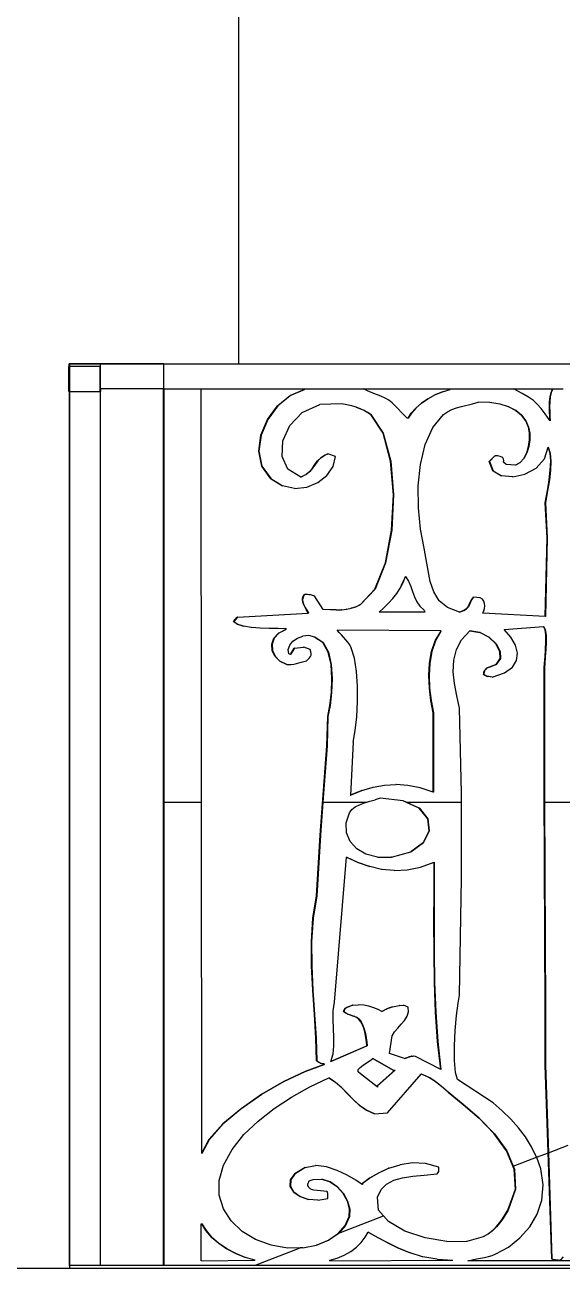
# Model space of a CAD drawing. Header units: inches. Extents: x 1397 to 20304, y -27267 to -746.
# Drawn here: x 13915.29 to 13929.57, y -23973.76 to -23940.76 of the extents above; entities that cross this region are included whole.
import ezdxf

# ---------------------------------------------------------------- set-up
doc = ezdxf.new("R2010")
doc.units = ezdxf.units.IN
doc.header["$LTSCALE"] = 17
doc.header["$MEASUREMENT"] = 0
doc.layers.add('25 BOT BAR', color=12, linetype='Continuous', lineweight=25)

# ---------------------------------------------------------------- blocks, each defined once
blk = doc.blocks.new('A$C99292ed1')
for p, q in [((0, 28.995), (0, 29.825)), ((0.01, 29.825), (0, 29.825)), ((0.015, 29.91), (0.01, 29.91)), ((0.01, 29.825), (0.01, 29.91)), ((0.01, 29.081), (0.01, 29.825)), ((0.015, 29.825), (0.01, 29.825)), ((2.519, 29.91), (0.015, 29.91)), ((0.015, 29.825), (0.015, 29.91)), ((0.825, 29.825), (0.015, 29.825)), ((0.015, 29.825), (0.015, 29.081)), ((0.825, 29.825), (0.825, 29.081)), ((0.839, 29.081), (0.839, 29.91)), ((2.519, 29.081), (2.519, 29.91)), ((2.519, 29.91), (3.227, 29.91)), ((3.227, 29.91), (13.639, 29.91)), ((0.01, 29.081), (0.015, 29.081)), ((0.015, 29.081), (0.015, 28.995)), ((0.825, 29.081), (0.825, 28.995)), ((0.839, 29.081), (0.825, 29.081)), ((0.839, 29.081), (0.839, 28.995)), ((2.514, 29.081), (0.839, 29.081)), ((2.514, 0), (2.514, 29.081)), ((2.519, 29.081), (2.514, 29.081)), ((2.519, 29.07), (2.519, 29.081)), ((3.511, 29.07), (2.519, 29.07)), ((2.519, 29.07), (2.519, 15.371)), ((3.511, 29.07), (3.511, 29.081)), ((3.511, 29.081), (6.259, 29.081)), ((3.524, 15.371), (3.511, 29.07)), ((6.259, 29.07), (3.511, 29.07)), ((5.88, 28.866), (6.259, 29.06)), ((6.263, 29.06), (5.884, 28.866)), ((6.259, 29.07), (6.259, 29.081)), ((6.259, 29.081), (6.263, 29.081)), ((6.259, 29.06), (6.259, 29.07)), ((6.263, 29.07), (6.259, 29.07)), ((6.263, 29.06), (6.259, 29.06)), ((6.263, 29.081), (6.263, 29.07)), ((7.844, 29.07), (6.263, 29.07)), ((6.263, 29.07), (6.263, 29.06)), ((7.844, 29.07), (7.826, 29.081)), ((7.826, 29.081), (10.127, 29.081)), ((7.938, 29.015), (7.844, 29.07)), ((10.127, 29.07), (7.844, 29.07)), ((9.929, 28.987), (10.127, 29.06)), ((10.127, 29.07), (10.127, 29.081)), ((10.127, 29.081), (10.132, 29.081)), ((10.127, 29.06), (10.127, 29.07)), ((10.132, 29.07), (10.127, 29.07)), ((10.132, 29.06), (10.127, 29.06)), ((10.132, 29.081), (10.132, 29.07)), ((11.834, 29.07), (10.132, 29.07)), ((10.132, 29.07), (10.132, 29.06)), ((11.834, 29.07), (11.818, 29.081)), ((11.818, 29.081), (12.855, 29.081)), ((12.044, 28.931), (11.834, 29.07)), ((12.851, 29.07), (11.834, 29.07)), ((12.812, 28.96), (12.851, 29.07)), ((12.856, 29.07), (12.817, 28.96)), ((12.851, 29.07), (12.855, 29.081)), ((12.856, 29.07), (12.851, 29.07)), ((12.855, 29.081), (12.859, 29.081)), ((12.859, 29.081), (12.856, 29.07)), ((13.135, 29.07), (12.856, 29.07)), ((0, 28.995), (0.015, 28.995)), ((0.015, 28.995), (0.825, 28.995)), ((0.015, 0), (0.015, 28.995)), ((0.839, 28.995), (0.825, 28.995)), ((0.839, 0), (0.839, 28.995)), ((5.545, 28.519), (5.88, 28.866)), ((5.884, 28.866), (5.55, 28.519)), ((5.884, 28.866), (5.88, 28.866)), ((8.054, 28.956), (7.938, 29.015)), ((8.172, 28.898), (8.054, 28.956)), ((8.289, 28.84), (8.172, 28.898)), ((8.4, 28.777), (8.289, 28.84)), ((8.503, 28.706), (8.4, 28.777)), ((9.365, 28.607), (9.537, 28.755)), ((9.542, 28.755), (9.37, 28.607)), ((9.537, 28.755), (9.726, 28.884)), ((9.542, 28.755), (9.537, 28.755)), ((9.731, 28.884), (9.542, 28.755)), ((9.726, 28.884), (9.924, 28.987)), ((9.731, 28.884), (9.726, 28.884)), ((9.929, 28.987), (9.731, 28.884)), ((9.929, 28.987), (9.924, 28.987)), ((12.213, 28.807), (12.044, 28.931)), ((12.342, 28.693), (12.213, 28.807)), ((12.773, 28.657), (12.786, 28.816)), ((12.791, 28.816), (12.778, 28.657)), ((12.786, 28.816), (12.812, 28.96)), ((12.791, 28.816), (12.786, 28.816)), ((12.817, 28.96), (12.791, 28.816)), ((12.817, 28.96), (12.812, 28.96)), ((5.279, 28.065), (5.545, 28.519)), ((5.55, 28.519), (5.284, 28.065)), ((5.55, 28.519), (5.545, 28.519)), ((6.199, 28.294), (6.666, 28.561)), ((7.255, 28.583), (6.666, 28.561)), ((7.383, 28.553), (7.255, 28.583)), ((7.388, 28.553), (7.383, 28.553)), ((7.51, 28.517), (7.388, 28.553)), ((7.515, 28.517), (7.51, 28.517)), ((7.63, 28.474), (7.515, 28.517)), ((7.743, 28.424), (7.63, 28.474)), ((7.635, 28.474), (7.63, 28.474)), ((7.635, 28.474), (7.748, 28.424)), ((7.846, 28.367), (7.743, 28.424)), ((7.748, 28.424), (7.743, 28.424)), ((7.748, 28.424), (7.851, 28.367)), ((8.594, 28.624), (8.503, 28.706)), ((8.59, 28.623), (8.591, 28.622)), ((8.991, 28.106), (8.594, 28.624)), ((9.096, 28.277), (9.216, 28.446)), ((9.221, 28.446), (9.101, 28.277)), ((9.216, 28.446), (9.365, 28.607)), ((9.221, 28.446), (9.216, 28.446)), ((9.37, 28.607), (9.221, 28.446)), ((9.37, 28.607), (9.365, 28.607)), ((10.062, 28.322), (10.177, 28.393)), ((10.177, 28.393), (10.301, 28.451)), ((10.301, 28.451), (10.434, 28.499)), ((10.434, 28.499), (10.723, 28.591)), ((10.723, 28.591), (10.875, 28.645)), ((11.182, 28.632), (10.875, 28.645)), ((11.182, 28.632), (11.187, 28.632)), ((11.453, 28.579), (11.187, 28.632)), ((11.458, 28.579), (11.453, 28.579)), ((11.684, 28.49), (11.458, 28.579)), ((11.875, 28.367), (11.684, 28.49)), ((11.688, 28.49), (11.684, 28.49)), ((11.688, 28.49), (11.879, 28.367)), ((12.447, 28.574), (12.342, 28.693)), ((12.545, 28.433), (12.447, 28.574)), ((12.652, 28.254), (12.545, 28.433)), ((12.769, 28.491), (12.773, 28.657)), ((12.771, 28.325), (12.769, 28.491)), ((12.774, 28.491), (12.769, 28.491)), ((12.778, 28.657), (12.773, 28.657)), ((12.778, 28.657), (12.774, 28.491)), ((12.774, 28.491), (12.776, 28.325)), ((5.104, 27.549), (5.279, 28.065)), ((5.284, 28.065), (5.109, 27.549)), ((5.284, 28.065), (5.279, 28.065)), ((5.867, 27.864), (6.199, 28.294)), ((7.939, 28.303), (7.846, 28.367)), ((7.851, 28.367), (7.846, 28.367)), ((7.851, 28.367), (7.944, 28.303)), ((8.019, 28.23), (7.939, 28.303)), ((7.944, 28.303), (7.939, 28.303)), ((7.944, 28.303), (8.024, 28.23)), ((8.349, 27.616), (8.019, 28.23)), ((8.024, 28.23), (8.019, 28.23)), ((8.024, 28.23), (8.354, 27.616)), ((9.011, 28.106), (8.991, 28.106)), ((9.011, 28.106), (9.096, 28.277)), ((9.016, 28.106), (9.011, 28.106)), ((9.101, 28.277), (9.016, 28.106)), ((9.101, 28.277), (9.096, 28.277)), ((9.669, 27.799), (9.958, 28.23)), ((9.958, 28.23), (10.062, 28.322)), ((12.026, 28.212), (11.875, 28.367)), ((11.879, 28.367), (11.875, 28.367)), ((11.879, 28.367), (12.031, 28.212)), ((12.138, 28.027), (12.026, 28.212)), ((12.031, 28.212), (12.026, 28.212)), ((12.031, 28.212), (12.142, 28.027)), ((12.78, 28.032), (12.652, 28.254)), ((12.776, 28.166), (12.771, 28.325)), ((12.776, 28.325), (12.771, 28.325)), ((12.776, 28.325), (12.781, 28.166)), ((12.78, 28.032), (12.776, 28.166)), ((12.781, 28.166), (12.776, 28.166)), ((12.781, 28.166), (12.785, 28.023)), ((5.683, 27.353), (5.867, 27.864)), ((9.466, 27.234), (9.669, 27.799)), ((12.21, 27.816), (12.138, 28.027)), ((12.142, 28.027), (12.138, 28.027)), ((12.142, 28.027), (12.215, 27.816)), ((12.24, 27.611), (12.21, 27.816)), ((12.215, 27.816), (12.21, 27.816)), ((12.215, 27.816), (12.245, 27.611)), ((12.785, 28.023), (12.78, 28.032)), ((5.045, 27.019), (5.104, 27.549)), ((5.109, 27.549), (5.049, 27.019)), ((5.109, 27.549), (5.104, 27.549)), ((8.548, 26.683), (8.349, 27.616)), ((8.354, 27.616), (8.349, 27.616)), ((8.354, 27.616), (8.553, 26.683)), ((12.217, 27.169), (12.242, 27.391)), ((12.247, 27.391), (12.222, 27.169)), ((12.242, 27.391), (12.24, 27.611)), ((12.245, 27.611), (12.24, 27.611)), ((12.247, 27.391), (12.242, 27.391)), ((12.245, 27.611), (12.247, 27.391)), ((5.663, 26.843), (5.683, 27.353)), ((9.341, 26.576), (9.466, 27.234)), ((12.165, 26.96), (12.217, 27.169)), ((12.222, 27.169), (12.17, 26.96)), ((12.222, 27.169), (12.217, 27.169)), ((12.64, 26.757), (12.733, 27.143)), ((12.733, 27.143), (12.736, 27.152)), ((12.786, 26.948), (12.733, 27.143)), ((12.736, 27.152), (12.79, 26.948)), ((5.124, 26.518), (5.045, 27.019)), ((5.049, 27.019), (5.045, 27.019)), ((5.049, 27.019), (5.129, 26.518)), ((5.818, 26.417), (5.663, 26.843)), ((6.605, 26.694), (6.69, 26.799)), ((6.694, 26.799), (6.61, 26.694)), ((6.69, 26.799), (6.804, 26.882)), ((6.694, 26.799), (6.69, 26.799)), ((6.809, 26.882), (6.694, 26.799)), ((6.804, 26.882), (6.879, 26.924)), ((6.809, 26.882), (6.804, 26.882)), ((6.881, 26.923), (6.809, 26.882)), ((6.879, 26.924), (6.881, 26.923)), ((6.883, 26.924), (6.881, 26.923)), ((7.082, 26.841), (6.883, 26.924)), ((7.019, 26.508), (7.082, 26.841)), ((11.169, 26.675), (11.317, 26.862)), ((11.322, 26.862), (11.173, 26.675)), ((11.322, 26.862), (11.317, 26.862)), ((11.322, 26.862), (11.324, 26.861)), ((11.398, 26.856), (11.324, 26.861)), ((11.458, 26.842), (11.398, 26.856)), ((11.504, 26.82), (11.458, 26.842)), ((11.535, 26.79), (11.504, 26.82)), ((11.552, 26.752), (11.535, 26.79)), ((11.555, 26.707), (11.552, 26.752)), ((11.987, 26.636), (12.088, 26.777)), ((12.093, 26.777), (11.992, 26.636)), ((12.088, 26.777), (12.165, 26.96)), ((12.093, 26.777), (12.088, 26.777)), ((12.17, 26.96), (12.093, 26.777)), ((12.17, 26.96), (12.165, 26.96)), ((12.418, 26.454), (12.64, 26.757)), ((12.803, 26.683), (12.786, 26.948)), ((12.79, 26.948), (12.786, 26.948)), ((12.79, 26.948), (12.808, 26.683)), ((5.366, 26.094), (5.124, 26.518)), ((5.129, 26.518), (5.124, 26.518)), ((5.129, 26.518), (5.371, 26.094)), ((6.162, 26.158), (5.818, 26.417)), ((6.395, 26.339), (6.471, 26.455)), ((6.476, 26.455), (6.4, 26.339)), ((6.471, 26.455), (6.536, 26.576)), ((6.476, 26.455), (6.471, 26.455)), ((6.541, 26.576), (6.476, 26.455)), ((6.536, 26.576), (6.605, 26.694)), ((6.541, 26.576), (6.536, 26.576)), ((6.61, 26.694), (6.541, 26.576)), ((6.61, 26.694), (6.605, 26.694)), ((6.854, 26.212), (7.019, 26.508)), ((8.622, 25.565), (8.548, 26.683)), ((8.553, 26.683), (8.548, 26.683)), ((8.553, 26.683), (8.627, 25.565)), ((9.284, 25.862), (9.341, 26.576)), ((11.267, 26.365), (11.169, 26.675)), ((11.173, 26.675), (11.169, 26.675)), ((11.173, 26.675), (11.271, 26.365)), ((11.545, 26.654), (11.555, 26.707)), ((11.62, 26.571), (11.545, 26.654)), ((11.863, 26.551), (11.62, 26.571)), ((11.863, 26.551), (11.987, 26.636)), ((11.868, 26.551), (11.863, 26.551)), ((11.992, 26.636), (11.868, 26.551)), ((11.992, 26.636), (11.987, 26.636)), ((12.119, 26.253), (12.418, 26.454)), ((12.792, 26.381), (12.803, 26.683)), ((12.808, 26.683), (12.797, 26.381)), ((12.808, 26.683), (12.803, 26.683)), ((5.669, 25.86), (5.366, 26.094)), ((5.371, 26.094), (5.366, 26.094)), ((5.371, 26.094), (5.674, 25.86)), ((6.162, 26.158), (6.296, 26.237)), ((6.164, 26.157), (6.162, 26.158)), ((6.301, 26.237), (6.164, 26.157)), ((6.296, 26.237), (6.395, 26.339)), ((6.301, 26.237), (6.296, 26.237)), ((6.4, 26.339), (6.301, 26.237)), ((6.4, 26.339), (6.395, 26.339)), ((6.613, 25.976), (6.854, 26.212)), ((11.491, 26.198), (11.267, 26.365)), ((11.271, 26.365), (11.267, 26.365)), ((11.271, 26.365), (11.495, 26.198)), ((11.495, 26.198), (11.491, 26.198)), ((11.79, 26.164), (11.495, 26.198)), ((11.791, 26.164), (11.79, 26.164)), ((11.795, 26.164), (11.791, 26.164)), ((11.795, 26.164), (12.119, 26.253)), ((12.763, 26.068), (12.792, 26.381)), ((12.797, 26.381), (12.768, 26.068)), ((12.797, 26.381), (12.792, 26.381)), ((5.674, 25.86), (5.669, 25.86)), ((5.993, 25.777), (5.674, 25.86)), ((5.996, 25.778), (5.993, 25.777)), ((5.998, 25.777), (5.996, 25.778)), ((5.998, 25.777), (6.319, 25.824)), ((6.319, 25.824), (6.613, 25.976)), ((9.287, 25.134), (9.284, 25.862)), ((12.656, 25.306), (12.724, 25.768)), ((12.729, 25.768), (12.661, 25.306)), ((12.724, 25.768), (12.763, 26.068)), ((12.729, 25.768), (12.724, 25.768)), ((12.768, 26.068), (12.729, 25.768)), ((12.768, 26.068), (12.763, 26.068)), ((8.574, 24.395), (8.622, 25.565)), ((8.627, 25.565), (8.579, 24.395)), ((8.627, 25.565), (8.622, 25.565)), ((9.341, 24.431), (9.287, 25.134)), ((12.706, 24.145), (12.656, 25.306)), ((12.661, 25.306), (12.656, 25.306)), ((12.661, 25.306), (12.711, 24.145)), ((9.437, 23.792), (9.341, 24.431)), ((8.409, 23.31), (8.574, 24.395)), ((8.579, 24.395), (8.414, 23.31)), ((8.579, 24.395), (8.574, 24.395)), ((12.656, 21.532), (12.706, 24.145)), ((12.711, 24.145), (12.661, 21.532)), ((12.711, 24.145), (12.706, 24.145)), ((9.495, 23.426), (9.437, 23.792)), ((8.132, 22.442), (8.409, 23.31)), ((8.414, 23.31), (8.137, 22.442)), ((8.414, 23.31), (8.409, 23.31)), ((9.542, 23.052), (9.495, 23.426)), ((8.879, 22.657), (8.942, 22.859)), ((8.942, 22.859), (8.908, 22.765)), ((8.942, 22.859), (9.024, 22.698)), ((9.602, 22.686), (9.542, 23.052)), ((7.746, 21.926), (8.132, 22.442)), ((8.137, 22.442), (7.751, 21.926)), ((8.137, 22.442), (8.132, 22.442)), ((8.71, 22.294), (8.801, 22.469)), ((8.801, 22.469), (8.879, 22.657)), ((8.833, 22.556), (8.801, 22.469)), ((8.908, 22.765), (8.833, 22.556)), ((8.874, 22.657), (8.833, 22.556)), ((8.908, 22.765), (8.874, 22.657)), ((8.879, 22.657), (8.874, 22.657)), ((9.024, 22.698), (9.084, 22.528)), ((9.084, 22.528), (9.133, 22.354)), ((9.694, 22.348), (9.602, 22.686)), ((6.204, 22.09), (6.218, 22.176)), ((6.223, 22.176), (6.209, 22.09)), ((6.218, 22.176), (6.259, 22.258)), ((6.223, 22.176), (6.218, 22.176)), ((6.263, 22.258), (6.223, 22.176)), ((6.259, 22.258), (6.263, 22.258)), ((6.288, 22.258), (6.263, 22.258)), ((6.344, 22.256), (6.288, 22.258)), ((6.388, 22.252), (6.344, 22.256)), ((6.422, 22.246), (6.388, 22.252)), ((6.451, 22.237), (6.422, 22.246)), ((6.477, 22.226), (6.451, 22.237)), ((6.505, 22.212), (6.477, 22.226)), ((6.536, 22.195), (6.505, 22.212)), ((6.533, 22.193), (6.533, 22.192)), ((6.759, 21.76), (6.536, 22.195)), ((8.495, 21.973), (8.607, 22.129)), ((8.607, 22.129), (8.71, 22.294)), ((9.133, 22.354), (9.182, 22.183)), ((9.182, 22.183), (9.241, 22.019)), ((9.841, 22.055), (9.694, 22.348)), ((10.696, 22.086), (10.747, 22.175)), ((10.751, 22.174), (10.701, 22.086)), ((10.747, 22.175), (10.751, 22.174)), ((10.925, 22.154), (10.751, 22.174)), ((10.987, 22.105), (10.925, 22.154)), ((6.213, 22.002), (6.204, 22.09)), ((6.209, 22.09), (6.204, 22.09)), ((6.209, 22.09), (6.218, 22.002)), ((6.238, 21.912), (6.213, 22.002)), ((6.218, 22.002), (6.213, 22.002)), ((6.218, 22.002), (6.243, 21.912)), ((6.274, 21.824), (6.238, 21.912)), ((6.243, 21.912), (6.238, 21.912)), ((6.243, 21.912), (6.279, 21.824)), ((6.316, 21.738), (6.274, 21.824)), ((6.279, 21.824), (6.274, 21.824)), ((6.279, 21.824), (6.321, 21.738)), ((7.382, 21.773), (7.503, 21.805)), ((7.503, 21.805), (7.625, 21.855)), ((7.508, 21.805), (7.503, 21.805)), ((7.63, 21.855), (7.508, 21.805)), ((7.625, 21.855), (7.746, 21.926)), ((7.63, 21.855), (7.625, 21.855)), ((7.751, 21.926), (7.63, 21.855)), ((7.751, 21.926), (7.746, 21.926)), ((8.247, 21.677), (8.374, 21.823)), ((8.374, 21.823), (8.495, 21.973)), ((9.241, 22.019), (9.323, 21.869)), ((9.323, 21.869), (9.437, 21.739)), ((10.062, 21.826), (9.841, 22.055)), ((10.377, 21.678), (10.062, 21.826)), ((10.49, 21.73), (10.564, 21.789)), ((10.569, 21.789), (10.495, 21.73)), ((10.564, 21.789), (10.61, 21.854)), ((10.569, 21.789), (10.564, 21.789)), ((10.615, 21.854), (10.569, 21.789)), ((10.61, 21.854), (10.639, 21.925)), ((10.615, 21.854), (10.61, 21.854)), ((10.644, 21.925), (10.615, 21.854)), ((10.639, 21.925), (10.664, 22.003)), ((10.644, 21.925), (10.639, 21.925)), ((10.669, 22.003), (10.644, 21.925)), ((10.664, 22.003), (10.696, 22.086)), ((10.669, 22.003), (10.664, 22.003)), ((10.701, 22.086), (10.669, 22.003)), ((10.701, 22.086), (10.696, 22.086)), ((11.026, 22.04), (10.987, 22.105)), ((11.023, 21.713), (11.04, 21.797)), ((11.045, 21.965), (11.026, 22.04)), ((11.04, 21.797), (11.049, 21.882)), ((11.049, 21.882), (11.045, 21.965)), ((4.374, 21.366), (4.473, 21.511)), ((4.478, 21.511), (4.379, 21.366)), ((4.478, 21.511), (4.473, 21.511)), ((4.478, 21.511), (6.358, 21.636)), ((6.358, 21.656), (6.316, 21.738)), ((6.321, 21.738), (6.316, 21.738)), ((6.321, 21.738), (6.363, 21.656)), ((6.358, 21.636), (6.358, 21.656)), ((6.363, 21.656), (6.358, 21.656)), ((6.363, 21.636), (6.358, 21.636)), ((6.363, 21.656), (6.363, 21.636)), ((6.94, 21.752), (6.759, 21.76)), ((7.102, 21.749), (6.94, 21.752)), ((7.102, 21.749), (7.243, 21.755)), ((7.248, 21.755), (7.243, 21.755)), ((7.248, 21.755), (7.377, 21.773)), ((7.382, 21.773), (7.377, 21.773)), ((9.462, 21.677), (8.247, 21.677)), ((9.437, 21.739), (9.462, 21.677)), ((10.377, 21.678), (10.49, 21.73)), ((10.38, 21.677), (10.377, 21.678)), ((10.495, 21.73), (10.38, 21.677)), ((10.495, 21.73), (10.49, 21.73)), ((11, 21.636), (11.023, 21.713)), ((12.656, 21.532), (11, 21.636)), ((12.661, 21.532), (12.656, 21.532)), ((4.474, 21.274), (4.374, 21.366)), ((4.379, 21.366), (4.374, 21.366)), ((4.379, 21.366), (4.478, 21.274)), ((4.636, 21.21), (4.474, 21.274)), ((4.478, 21.274), (4.474, 21.274)), ((4.478, 21.274), (4.641, 21.21)), ((4.641, 21.21), (4.636, 21.21)), ((4.844, 21.168), (4.641, 21.21)), ((4.849, 21.168), (4.844, 21.168)), ((5.079, 21.144), (4.849, 21.168)), ((5.083, 21.144), (5.079, 21.144)), ((5.322, 21.134), (5.083, 21.144)), ((5.327, 21.134), (5.322, 21.134)), ((5.556, 21.133), (5.327, 21.134)), ((5.561, 21.133), (5.556, 21.133)), ((5.561, 21.133), (5.763, 21.138)), ((5.763, 21.096), (5.763, 21.138)), ((5.763, 21.138), (5.767, 21.138)), ((5.767, 21.138), (5.767, 21.096)), ((11.57, 21.096), (12.607, 21.2)), ((12.653, 21.094), (12.607, 21.2)), ((12.607, 21.2), (12.612, 21.2)), ((12.612, 21.2), (12.658, 21.094)), ((5.394, 20.614), (5.449, 20.812)), ((5.454, 20.812), (5.399, 20.614)), ((5.449, 20.812), (5.571, 20.979)), ((5.454, 20.812), (5.449, 20.812)), ((5.576, 20.979), (5.454, 20.812)), ((5.571, 20.979), (5.763, 21.096)), ((5.576, 20.979), (5.571, 20.979)), ((5.767, 21.096), (5.576, 20.979)), ((5.767, 21.096), (5.763, 21.096)), ((5.954, 20.707), (6.072, 20.813)), ((6.072, 20.813), (6.214, 20.88)), ((6.372, 20.896), (6.214, 20.88)), ((6.531, 20.847), (6.372, 20.896)), ((6.75, 20.663), (6.531, 20.847)), ((6.536, 20.847), (6.531, 20.847)), ((6.536, 20.847), (6.755, 20.663)), ((9.879, 21.055), (7.131, 21.076)), ((7.182, 20.995), (7.131, 21.076)), ((7.239, 20.918), (7.182, 20.995)), ((7.299, 20.84), (7.239, 20.918)), ((7.359, 20.761), (7.299, 20.84)), ((9.735, 20.721), (9.879, 21.034)), ((9.884, 21.034), (9.74, 20.721)), ((9.879, 21.034), (9.879, 21.055)), ((9.879, 21.055), (9.884, 21.055)), ((9.884, 21.034), (9.879, 21.034)), ((9.884, 21.055), (9.884, 21.034)), ((10.435, 20.761), (10.652, 21.054)), ((10.652, 21.054), (10.653, 21.055)), ((10.921, 20.996), (10.652, 21.054)), ((10.653, 21.055), (10.921, 20.996)), ((10.925, 20.996), (10.921, 20.996)), ((11.161, 20.839), (10.921, 20.996)), ((10.925, 20.996), (11.165, 20.839)), ((11.346, 20.619), (11.161, 20.839)), ((11.165, 20.839), (11.161, 20.839)), ((11.165, 20.839), (11.351, 20.619)), ((11.744, 20.839), (11.57, 21.096)), ((11.865, 20.577), (11.744, 20.839)), ((12.675, 20.913), (12.653, 21.094)), ((12.653, 21.094), (12.658, 21.094)), ((12.658, 21.094), (12.679, 20.913)), ((12.679, 20.913), (12.675, 20.913)), ((12.677, 20.684), (12.675, 20.913)), ((12.679, 20.913), (12.682, 20.684)), ((5.402, 20.407), (5.394, 20.614)), ((5.399, 20.614), (5.394, 20.614)), ((5.399, 20.614), (5.407, 20.407)), ((5.83, 20.432), (5.871, 20.576)), ((5.871, 20.576), (5.954, 20.707)), ((5.887, 20.268), (5.986, 20.474)), ((5.991, 20.474), (5.891, 20.267)), ((5.991, 20.474), (5.986, 20.474)), ((5.991, 20.474), (6.234, 20.516)), ((6.234, 20.516), (6.235, 20.515)), ((6.239, 20.516), (6.235, 20.515)), ((6.412, 20.433), (6.239, 20.516)), ((6.891, 20.345), (6.75, 20.663)), ((6.755, 20.663), (6.75, 20.663)), ((6.755, 20.663), (6.896, 20.345)), ((7.415, 20.678), (7.359, 20.761)), ((7.464, 20.59), (7.415, 20.678)), ((7.503, 20.495), (7.464, 20.59)), ((7.587, 20.143), (7.503, 20.495)), ((9.639, 20.366), (9.735, 20.721)), ((9.74, 20.721), (9.644, 20.366)), ((9.74, 20.721), (9.735, 20.721)), ((10.298, 20.433), (10.435, 20.761)), ((11.351, 20.619), (11.346, 20.619)), ((11.454, 20.372), (11.346, 20.619)), ((11.351, 20.619), (11.459, 20.372)), ((11.92, 20.318), (11.865, 20.577)), ((12.667, 20.434), (12.677, 20.684)), ((12.682, 20.684), (12.672, 20.434)), ((12.682, 20.684), (12.677, 20.684)), ((5.473, 20.211), (5.402, 20.407)), ((5.407, 20.407), (5.402, 20.407)), ((5.407, 20.407), (5.477, 20.211)), ((5.602, 20.047), (5.473, 20.211)), ((5.477, 20.211), (5.473, 20.211)), ((5.477, 20.211), (5.607, 20.047)), ((5.842, 20.288), (5.83, 20.432)), ((5.887, 20.268), (5.842, 20.288)), ((5.891, 20.267), (5.887, 20.268)), ((6.359, 20.11), (6.394, 20.156)), ((6.394, 20.156), (6.42, 20.2)), ((6.431, 20.359), (6.412, 20.433)), ((6.42, 20.2), (6.434, 20.247)), ((6.438, 20.298), (6.431, 20.359)), ((6.434, 20.247), (6.438, 20.298)), ((6.967, 19.937), (6.891, 20.345)), ((6.896, 20.345), (6.891, 20.345)), ((6.896, 20.345), (6.971, 19.937)), ((7.64, 19.706), (7.587, 20.143)), ((9.585, 19.979), (9.639, 20.366)), ((9.644, 20.366), (9.589, 19.979)), ((9.644, 20.366), (9.639, 20.366)), ((10.229, 20.077), (10.298, 20.433)), ((11.35, 19.932), (11.463, 20.131)), ((11.468, 20.131), (11.355, 19.932)), ((11.459, 20.372), (11.454, 20.372)), ((11.463, 20.131), (11.454, 20.372)), ((11.459, 20.372), (11.468, 20.131)), ((11.468, 20.131), (11.463, 20.131)), ((11.898, 20.073), (11.92, 20.318)), ((12.638, 19.981), (12.652, 20.191)), ((12.657, 20.191), (12.643, 19.981)), ((12.652, 20.191), (12.667, 20.434)), ((12.657, 20.191), (12.652, 20.191)), ((12.672, 20.434), (12.657, 20.191)), ((12.672, 20.434), (12.667, 20.434)), ((5.787, 19.935), (5.602, 20.047)), ((5.607, 20.047), (5.602, 20.047)), ((5.607, 20.047), (5.792, 19.935)), ((5.792, 19.935), (5.787, 19.935)), ((5.792, 19.935), (5.895, 19.941)), ((5.895, 19.941), (5.979, 19.953)), ((5.979, 19.953), (6.05, 19.969)), ((6.05, 19.969), (6.113, 19.99)), ((6.113, 19.99), (6.174, 20.013)), ((6.174, 20.013), (6.239, 20.036)), ((6.239, 20.036), (6.313, 20.059)), ((6.313, 20.059), (6.359, 20.11)), ((6.99, 19.478), (6.967, 19.937)), ((6.971, 19.937), (6.967, 19.937)), ((6.971, 19.937), (6.995, 19.478)), ((9.567, 19.571), (9.585, 19.979)), ((9.589, 19.979), (9.572, 19.571)), ((9.589, 19.979), (9.585, 19.979)), ((10.215, 19.698), (10.229, 20.077)), ((11.074, 19.784), (11.094, 19.811)), ((11.099, 19.811), (11.079, 19.784)), ((11.094, 19.811), (11.35, 19.932)), ((11.099, 19.811), (11.094, 19.811)), ((11.355, 19.932), (11.099, 19.811)), ((11.355, 19.932), (11.35, 19.932)), ((11.574, 19.665), (11.787, 19.852)), ((11.787, 19.852), (11.898, 20.073)), ((12.632, 19.831), (12.638, 19.981)), ((12.636, 19.831), (12.632, 19.831)), ((12.632, 15.787), (12.632, 19.831)), ((12.643, 19.981), (12.636, 19.831)), ((12.636, 19.831), (12.636, 15.787)), ((12.643, 19.981), (12.638, 19.981)), ((6.975, 19.011), (6.99, 19.478)), ((6.995, 19.478), (6.98, 19.011)), ((6.995, 19.478), (6.99, 19.478)), ((7.666, 19.216), (7.64, 19.706)), ((9.581, 19.155), (9.567, 19.571)), ((9.572, 19.571), (9.567, 19.571)), ((9.572, 19.571), (9.585, 19.155)), ((10.245, 19.302), (10.215, 19.698)), ((11.02, 19.603), (11.022, 19.65)), ((11.049, 19.584), (11.02, 19.603)), ((11.024, 19.603), (11.02, 19.603)), ((11.022, 19.65), (11.027, 19.687)), ((11.027, 19.65), (11.022, 19.65)), ((11.027, 19.65), (11.024, 19.603)), ((11.024, 19.603), (11.053, 19.584)), ((11.027, 19.687), (11.034, 19.715)), ((11.032, 19.687), (11.027, 19.687)), ((11.032, 19.687), (11.027, 19.65)), ((11.039, 19.715), (11.032, 19.687)), ((11.034, 19.715), (11.044, 19.739)), ((11.039, 19.715), (11.034, 19.715)), ((11.049, 19.739), (11.039, 19.715)), ((11.044, 19.739), (11.058, 19.761)), ((11.049, 19.739), (11.044, 19.739)), ((11.062, 19.761), (11.049, 19.739)), ((11.053, 19.584), (11.049, 19.584)), ((11.074, 19.568), (11.049, 19.584)), ((11.053, 19.584), (11.079, 19.568)), ((11.058, 19.761), (11.074, 19.784)), ((11.062, 19.761), (11.058, 19.761)), ((11.079, 19.784), (11.062, 19.761)), ((11.079, 19.784), (11.074, 19.784)), ((11.079, 19.568), (11.074, 19.568)), ((11.098, 19.554), (11.074, 19.568)), ((11.079, 19.568), (11.103, 19.554)), ((11.124, 19.543), (11.098, 19.554)), ((11.103, 19.554), (11.098, 19.554)), ((11.103, 19.554), (11.129, 19.543)), ((11.129, 19.543), (11.124, 19.543)), ((11.155, 19.534), (11.129, 19.543)), ((11.16, 19.534), (11.155, 19.534)), ((11.194, 19.526), (11.16, 19.534)), ((11.199, 19.526), (11.194, 19.526)), ((11.243, 19.52), (11.199, 19.526)), ((11.244, 19.521), (11.243, 19.52)), ((11.248, 19.52), (11.244, 19.521)), ((11.248, 19.52), (11.574, 19.665)), ((7.667, 18.705), (7.666, 19.216)), ((9.62, 18.74), (9.581, 19.155)), ((9.585, 19.155), (9.581, 19.155)), ((9.585, 19.155), (9.625, 18.74)), ((10.304, 18.895), (10.245, 19.302)), ((6.933, 18.576), (6.975, 19.011)), ((6.98, 19.011), (6.938, 18.576)), ((6.98, 19.011), (6.975, 19.011)), ((10.38, 18.483), (10.304, 18.895)), ((6.879, 18.214), (6.933, 18.576)), ((6.938, 18.576), (6.883, 18.214)), ((6.938, 18.576), (6.933, 18.576)), ((7.647, 18.205), (7.667, 18.705)), ((9.681, 18.338), (9.62, 18.74)), ((9.625, 18.74), (9.62, 18.74)), ((9.625, 18.74), (9.685, 18.338)), ((10.429, 15.663), (10.38, 18.483)), ((6.854, 17.239), (6.879, 18.214)), ((6.883, 18.214), (6.859, 17.239)), ((6.883, 18.214), (6.879, 18.214)), ((7.608, 17.747), (7.647, 18.205)), ((9.681, 15.706), (9.681, 18.338)), ((9.685, 18.338), (9.681, 18.338)), ((9.685, 18.338), (9.685, 15.704)), ((7.553, 17.363), (7.608, 17.747)), ((6.68, 14.273), (6.854, 17.239)), ((6.859, 17.239), (6.749, 15.371)), ((6.859, 17.239), (6.854, 17.239)), ((7.553, 17.363), (7.479, 15.603)), ((0.839, 16.564), (0.839, 16.573)), ((7.787, 15.755), (8.084, 15.867)), ((8.089, 15.867), (8.084, 15.867)), ((8.089, 15.867), (8.384, 15.935)), ((8.389, 15.935), (8.384, 15.935)), ((8.389, 15.935), (8.688, 15.955)), ((8.688, 15.955), (8.69, 15.955)), ((8.693, 15.955), (8.69, 15.955)), ((9.006, 15.925), (8.693, 15.955)), ((9.335, 15.842), (9.006, 15.925)), ((9.681, 15.706), (9.335, 15.842)), ((7.787, 15.755), (7.478, 15.601)), ((7.478, 15.601), (7.479, 15.603)), ((7.479, 15.603), (7.783, 15.755)), ((7.787, 15.755), (7.783, 15.755)), ((9.685, 15.704), (9.681, 15.706)), ((10.429, 15.371), (10.429, 15.663)), ((12.656, 8.487), (12.632, 15.787)), ((12.636, 15.787), (12.632, 15.787)), ((12.636, 15.787), (12.638, 15.371)), ((2.519, 15.371), (2.519, 0)), ((2.519, 15.371), (3.524, 15.371)), ((3.536, 3.729), (3.524, 15.371)), ((6.749, 15.371), (6.685, 14.273)), ((6.749, 15.371), (7.915, 15.371)), ((7.516, 15.127), (7.608, 15.214)), ((7.608, 15.214), (7.722, 15.286)), ((7.722, 15.286), (7.852, 15.347)), ((7.852, 15.347), (7.915, 15.371)), ((7.915, 15.371), (7.992, 15.4)), ((7.992, 15.4), (8.134, 15.448)), ((8.272, 15.497), (8.134, 15.448)), ((8.886, 15.414), (8.272, 15.497)), ((8.886, 15.414), (8.891, 15.414)), ((9.307, 15.166), (8.886, 15.414)), ((8.891, 15.414), (8.964, 15.371)), ((8.964, 15.371), (9.312, 15.166)), ((8.964, 15.371), (10.429, 15.371)), ((10.429, 12.842), (10.429, 15.371)), ((12.638, 15.371), (13.463, 15.371)), ((12.638, 15.371), (12.661, 8.487)), ((7.371, 14.681), (7.454, 15.02)), ((7.454, 15.02), (7.516, 15.127)), ((9.534, 14.814), (9.307, 15.166)), ((9.312, 15.166), (9.307, 15.166)), ((9.312, 15.166), (9.539, 14.814)), ((7.38, 14.357), (7.371, 14.681)), ((9.57, 14.416), (9.534, 14.814)), ((9.539, 14.814), (9.534, 14.814)), ((9.539, 14.814), (9.575, 14.416)), ((6.581, 12.262), (6.68, 14.273)), ((6.685, 14.273), (6.586, 12.262)), ((6.685, 14.273), (6.68, 14.273)), ((7.474, 14.064), (7.38, 14.357)), ((9.418, 14.032), (9.57, 14.416)), ((9.575, 14.416), (9.423, 14.032)), ((9.575, 14.416), (9.57, 14.416)), ((7.647, 13.82), (7.474, 14.064)), ((9.082, 13.723), (9.418, 14.032)), ((9.423, 14.032), (9.087, 13.723)), ((9.423, 14.032), (9.418, 14.032)), ((7.057, 8.736), (7.378, 13.545)), ((7.378, 13.545), (7.379, 13.548)), ((7.68, 13.369), (7.378, 13.545)), ((7.379, 13.548), (7.685, 13.369)), ((7.892, 13.642), (7.647, 13.82)), ((8.202, 13.545), (7.892, 13.642)), ((8.202, 13.545), (8.565, 13.548)), ((8.57, 13.548), (8.565, 13.548)), ((8.57, 13.548), (9.082, 13.723)), ((9.087, 13.723), (9.082, 13.723)), ((7.68, 13.369), (7.685, 13.369)), ((7.991, 13.23), (7.68, 13.369)), ((7.685, 13.369), (7.996, 13.23)), ((7.996, 13.23), (7.991, 13.23)), ((8.31, 13.139), (7.996, 13.23)), ((8.984, 13.125), (9.339, 13.216)), ((9.339, 13.216), (9.705, 13.379)), ((9.704, 12.395), (9.705, 13.379)), ((9.705, 13.379), (9.71, 13.382)), ((9.71, 13.382), (9.709, 12.395)), ((8.315, 13.139), (8.31, 13.139)), ((8.639, 13.101), (8.315, 13.139)), ((8.642, 13.101), (8.639, 13.101)), ((8.643, 13.101), (8.642, 13.101)), ((8.643, 13.101), (8.984, 13.125)), ((10.38, 8.964), (10.429, 12.842)), ((6.481, 11.52), (6.581, 12.262)), ((6.586, 12.262), (6.486, 11.52)), ((6.586, 12.262), (6.581, 12.262)), ((9.701, 11.395), (9.704, 12.395)), ((9.709, 12.395), (9.704, 12.395)), ((9.709, 12.395), (9.705, 11.395)), ((6.442, 10.74), (6.481, 11.52)), ((6.486, 11.52), (6.447, 10.74)), ((6.486, 11.52), (6.481, 11.52)), ((9.702, 10.391), (9.701, 11.395)), ((9.705, 11.395), (9.701, 11.395)), ((9.705, 11.395), (9.707, 10.391)), ((6.447, 9.938), (6.442, 10.74)), ((6.447, 10.74), (6.442, 10.74)), ((6.447, 10.74), (6.452, 9.938)), ((9.707, 10.391), (9.702, 10.391)), ((9.714, 9.389), (9.702, 10.391)), ((9.707, 10.391), (9.719, 9.389)), ((6.48, 9.127), (6.447, 9.938)), ((6.452, 9.938), (6.447, 9.938)), ((6.452, 9.938), (6.485, 9.127)), ((9.743, 8.401), (9.714, 9.389)), ((9.719, 9.389), (9.714, 9.389)), ((9.719, 9.389), (9.748, 8.401)), ((6.524, 8.322), (6.48, 9.127)), ((6.485, 9.127), (6.48, 9.127)), ((6.485, 9.127), (6.529, 8.322)), ((10.343, 8.699), (10.38, 8.964)), ((7.025, 8.449), (7.057, 8.736)), ((7.399, 8.57), (7.54, 8.629)), ((7.545, 8.629), (7.404, 8.57)), ((7.545, 8.629), (7.54, 8.629)), ((7.545, 8.629), (7.685, 8.648)), ((7.685, 8.648), (7.688, 8.648)), ((7.689, 8.648), (7.688, 8.648)), ((7.833, 8.636), (7.689, 8.648)), ((7.972, 8.6), (7.833, 8.636)), ((8.102, 8.548), (7.972, 8.6)), ((8.518, 8.55), (8.597, 8.581)), ((8.601, 8.581), (8.523, 8.55)), ((8.601, 8.581), (8.597, 8.581)), ((8.601, 8.581), (8.683, 8.605)), ((8.688, 8.605), (8.683, 8.605)), ((8.688, 8.605), (8.78, 8.623)), ((8.784, 8.623), (8.78, 8.623)), ((8.784, 8.623), (8.887, 8.633)), ((8.892, 8.633), (8.887, 8.633)), ((9.016, 8.57), (8.892, 8.633)), ((10.303, 8.291), (10.343, 8.699)), ((6.563, 7.537), (6.524, 8.322)), ((6.529, 8.322), (6.524, 8.322)), ((6.529, 8.322), (6.568, 7.537)), ((7.02, 8.155), (7.025, 8.449)), ((7.3, 8.425), (7.308, 8.459)), ((7.305, 8.425), (7.3, 8.425)), ((7.348, 8.378), (7.3, 8.425)), ((7.313, 8.459), (7.305, 8.425)), ((7.305, 8.425), (7.353, 8.378)), ((7.308, 8.459), (7.316, 8.485)), ((7.313, 8.459), (7.308, 8.459)), ((7.321, 8.485), (7.313, 8.459)), ((7.316, 8.485), (7.325, 8.506)), ((7.321, 8.485), (7.316, 8.485)), ((7.33, 8.506), (7.321, 8.485)), ((7.325, 8.506), (7.336, 8.523)), ((7.33, 8.506), (7.325, 8.506)), ((7.341, 8.523), (7.33, 8.506)), ((7.336, 8.523), (7.352, 8.538)), ((7.341, 8.523), (7.336, 8.523)), ((7.356, 8.538), (7.341, 8.523)), ((7.353, 8.378), (7.348, 8.378)), ((7.405, 8.341), (7.348, 8.378)), ((7.352, 8.538), (7.372, 8.553)), ((7.356, 8.538), (7.352, 8.538)), ((7.353, 8.378), (7.41, 8.341)), ((7.377, 8.553), (7.356, 8.538)), ((7.372, 8.553), (7.399, 8.57)), ((7.377, 8.553), (7.372, 8.553)), ((7.404, 8.57), (7.377, 8.553)), ((7.404, 8.57), (7.399, 8.57)), ((7.467, 8.311), (7.405, 8.341)), ((7.41, 8.341), (7.405, 8.341)), ((7.41, 8.341), (7.472, 8.311)), ((7.531, 8.284), (7.467, 8.311)), ((7.472, 8.311), (7.467, 8.311)), ((7.472, 8.311), (7.535, 8.284)), ((7.592, 8.255), (7.531, 8.284)), ((7.535, 8.284), (7.531, 8.284)), ((7.535, 8.284), (7.597, 8.255)), ((7.597, 8.255), (7.592, 8.255)), ((7.649, 8.221), (7.592, 8.255)), ((7.597, 8.255), (7.654, 8.221)), ((8.22, 8.487), (8.102, 8.548)), ((8.319, 8.427), (8.22, 8.487)), ((8.319, 8.427), (8.38, 8.472)), ((8.322, 8.425), (8.319, 8.427)), ((8.384, 8.472), (8.322, 8.425)), ((8.38, 8.472), (8.446, 8.514)), ((8.384, 8.472), (8.38, 8.472)), ((8.451, 8.514), (8.384, 8.472)), ((8.446, 8.514), (8.518, 8.55)), ((8.451, 8.514), (8.446, 8.514)), ((8.523, 8.55), (8.451, 8.514)), ((8.523, 8.55), (8.518, 8.55)), ((8.918, 8.128), (8.988, 8.264)), ((8.988, 8.264), (9.025, 8.41)), ((9.025, 8.41), (9.016, 8.57)), ((9.748, 8.401), (9.743, 8.401)), ((9.796, 7.434), (9.743, 8.401)), ((9.748, 8.401), (9.801, 7.434)), ((10.268, 7.798), (10.303, 8.291)), ((12.656, 6.642), (12.656, 8.487)), ((12.661, 8.487), (12.656, 8.487)), ((12.661, 8.487), (12.661, 6.642)), ((7.03, 7.859), (7.02, 8.155)), ((7.654, 8.221), (7.649, 8.221)), ((7.697, 8.176), (7.649, 8.221)), ((7.654, 8.221), (7.702, 8.176)), ((7.759, 8.081), (7.697, 8.176)), ((7.702, 8.176), (7.697, 8.176)), ((7.702, 8.176), (7.764, 8.081)), ((7.807, 7.965), (7.759, 8.081)), ((7.764, 8.081), (7.759, 8.081)), ((7.764, 8.081), (7.812, 7.965)), ((7.844, 7.834), (7.807, 7.965)), ((7.812, 7.965), (7.807, 7.965)), ((7.812, 7.965), (7.849, 7.834)), ((8.738, 7.873), (8.831, 7.999)), ((8.831, 7.999), (8.918, 8.128)), ((7.042, 7.567), (7.03, 7.859)), ((7.849, 7.834), (7.844, 7.834)), ((7.872, 7.695), (7.844, 7.834)), ((7.849, 7.834), (7.877, 7.695)), ((7.892, 7.553), (7.872, 7.695)), ((7.877, 7.695), (7.872, 7.695)), ((7.877, 7.695), (7.897, 7.553)), ((8.52, 7.036), (8.594, 7.616)), ((8.594, 7.616), (8.655, 7.746)), ((8.655, 7.746), (8.738, 7.873)), ((10.246, 7.28), (10.268, 7.798)), ((6.581, 6.787), (6.563, 7.537)), ((6.568, 7.537), (6.563, 7.537)), ((6.568, 7.537), (6.586, 6.787)), ((6.958, 6.769), (7.92, 7.285)), ((7.925, 7.285), (6.958, 6.766)), ((7.019, 7.015), (7.043, 7.284)), ((7.043, 7.284), (7.042, 7.567)), ((7.897, 7.553), (7.892, 7.553)), ((7.908, 7.414), (7.892, 7.553)), ((7.897, 7.553), (7.913, 7.414)), ((7.92, 7.285), (7.908, 7.414)), ((7.913, 7.414), (7.908, 7.414)), ((7.913, 7.414), (7.925, 7.285)), ((7.925, 7.285), (7.92, 7.285)), ((9.801, 7.434), (9.796, 7.434)), ((9.879, 6.5), (9.796, 7.434)), ((9.801, 7.434), (9.884, 6.496)), ((10.244, 6.796), (10.246, 7.28)), ((6.958, 6.769), (7.019, 7.015)), ((8.916, 6.87), (8.52, 7.036)), ((9.058, 6.923), (9.097, 6.938)), ((9.102, 6.938), (9.097, 6.938)), ((9.102, 6.938), (9.149, 6.943)), ((9.149, 6.943), (9.15, 6.942)), ((9.154, 6.943), (9.15, 6.942)), ((9.214, 6.932), (9.154, 6.943)), ((9.879, 6.5), (9.214, 6.932)), ((6.276, 6.439), (6.779, 6.662)), ((6.784, 6.662), (6.28, 6.439)), ((6.608, 6.764), (6.581, 6.787)), ((6.586, 6.787), (6.581, 6.787)), ((6.586, 6.787), (6.613, 6.764)), ((6.63, 6.745), (6.608, 6.764)), ((6.613, 6.764), (6.608, 6.764)), ((6.613, 6.764), (6.634, 6.745)), ((6.65, 6.729), (6.63, 6.745)), ((6.634, 6.745), (6.63, 6.745)), ((6.634, 6.745), (6.655, 6.729)), ((6.672, 6.715), (6.65, 6.729)), ((6.655, 6.729), (6.65, 6.729)), ((6.655, 6.729), (6.676, 6.715)), ((6.698, 6.704), (6.672, 6.715)), ((6.676, 6.715), (6.672, 6.715)), ((6.676, 6.715), (6.703, 6.704)), ((6.703, 6.704), (6.698, 6.704)), ((6.733, 6.693), (6.703, 6.704)), ((6.738, 6.693), (6.733, 6.693)), ((6.779, 6.683), (6.738, 6.693)), ((6.779, 6.662), (6.779, 6.683)), ((6.784, 6.683), (6.779, 6.683)), ((6.784, 6.662), (6.779, 6.662)), ((6.784, 6.683), (6.784, 6.662)), ((6.958, 6.766), (6.958, 6.769)), ((7.737, 6.569), (7.816, 6.644)), ((7.816, 6.644), (7.91, 6.72)), ((7.91, 6.72), (8.001, 6.795)), ((8.001, 6.795), (8.072, 6.868)), ((8.072, 6.868), (8.074, 6.87)), ((8.614, 6.476), (8.072, 6.868)), ((8.074, 6.87), (8.619, 6.476)), ((8.916, 6.87), (8.946, 6.872)), ((8.946, 6.872), (8.98, 6.885)), ((8.951, 6.872), (8.946, 6.872)), ((8.984, 6.885), (8.951, 6.872)), ((8.98, 6.885), (9.015, 6.904)), ((8.984, 6.885), (8.98, 6.885)), ((9.02, 6.904), (8.984, 6.885)), ((9.015, 6.904), (9.053, 6.923)), ((9.02, 6.904), (9.015, 6.904)), ((9.058, 6.923), (9.02, 6.904)), ((9.058, 6.923), (9.053, 6.923)), ((10.269, 6.404), (10.244, 6.796)), ((12.661, 6.642), (12.656, 6.642)), ((12.83, 0.213), (12.656, 6.642)), ((12.661, 6.642), (12.74, 3.737)), ((5.709, 6.102), (6.276, 6.439)), ((6.28, 6.439), (5.714, 6.102)), ((6.28, 6.439), (6.276, 6.439)), ((7.687, 6.422), (7.688, 6.495)), ((7.751, 6.351), (7.687, 6.422)), ((7.688, 6.495), (7.737, 6.569)), ((8.193, 5.92), (7.751, 6.351)), ((8.193, 5.957), (8.664, 6.476)), ((8.669, 6.476), (8.198, 5.957)), ((8.47, 5.066), (9.362, 6.35)), ((8.619, 6.476), (8.614, 6.476)), ((8.619, 6.476), (8.664, 6.476)), ((8.664, 6.476), (8.669, 6.476)), ((9.362, 6.35), (9.36, 6.35)), ((9.362, 6.35), (9.363, 6.351)), ((9.476, 6.294), (9.362, 6.35)), ((9.363, 6.351), (9.481, 6.294)), ((9.59, 6.218), (9.476, 6.294)), ((9.476, 6.294), (9.481, 6.294)), ((9.481, 6.294), (9.595, 6.218)), ((9.884, 6.496), (9.879, 6.5)), ((10.33, 6.165), (10.269, 6.404)), ((5.125, 5.678), (5.709, 6.102)), ((5.714, 6.102), (5.13, 5.678)), ((5.714, 6.102), (5.709, 6.102)), ((6.405, 5.921), (6.905, 6.225)), ((6.905, 6.225), (6.908, 6.227)), ((7.086, 6.072), (6.905, 6.225)), ((6.908, 6.227), (7.091, 6.072)), ((7.091, 6.072), (7.086, 6.072)), ((7.251, 5.89), (7.086, 6.072)), ((7.091, 6.072), (7.256, 5.89)), ((8.198, 5.957), (8.193, 5.957)), ((8.193, 5.92), (8.193, 5.957)), ((8.198, 5.957), (8.198, 5.916)), ((9.595, 6.218), (9.59, 6.218)), ((9.699, 6.13), (9.59, 6.218)), ((9.595, 6.218), (9.704, 6.13)), ((9.704, 6.13), (9.699, 6.13)), ((9.803, 6.034), (9.699, 6.13)), ((9.704, 6.13), (9.808, 6.034)), ((9.901, 5.935), (9.803, 6.034)), ((9.808, 6.034), (9.803, 6.034)), ((9.808, 6.034), (9.906, 5.935)), ((11.272, 5.397), (10.33, 6.165)), ((4.57, 5.199), (5.125, 5.678)), ((5.13, 5.678), (4.575, 5.199)), ((5.13, 5.678), (5.125, 5.678)), ((5.916, 5.58), (6.405, 5.921)), ((7.406, 5.694), (7.251, 5.89)), ((7.256, 5.89), (7.251, 5.89)), ((7.256, 5.89), (7.411, 5.694)), ((7.411, 5.694), (7.406, 5.694)), ((7.561, 5.497), (7.406, 5.694)), ((7.411, 5.694), (7.565, 5.497)), ((8.198, 5.916), (8.193, 5.92)), ((9.906, 5.935), (9.901, 5.935)), ((10.077, 5.75), (9.901, 5.935)), ((9.906, 5.935), (10.082, 5.75)), ((10.082, 5.75), (10.077, 5.75)), ((10.475, 5.342), (10.077, 5.75)), ((10.082, 5.75), (10.48, 5.342)), ((5.452, 5.203), (5.916, 5.58)), ((7.725, 5.311), (7.561, 5.497)), ((7.565, 5.497), (7.561, 5.497)), ((7.565, 5.497), (7.73, 5.311)), ((7.73, 5.311), (7.725, 5.311)), ((7.908, 5.149), (7.725, 5.311)), ((7.73, 5.311), (7.912, 5.149)), ((10.9, 4.881), (10.475, 5.342)), ((10.48, 5.342), (10.475, 5.342)), ((10.48, 5.342), (10.905, 4.881)), ((11.514, 5.13), (11.272, 5.397)), ((4.089, 4.693), (4.57, 5.199)), ((4.575, 5.199), (4.093, 4.693)), ((4.575, 5.199), (4.57, 5.199)), ((5.027, 4.789), (5.452, 5.203)), ((8.118, 5.024), (7.908, 5.149)), ((7.912, 5.149), (7.908, 5.149)), ((7.912, 5.149), (8.123, 5.024)), ((8.123, 5.024), (8.118, 5.024)), ((8.123, 5.024), (8.47, 5.066)), ((11.74, 4.854), (11.514, 5.13)), ((3.727, 4.189), (4.089, 4.693)), ((4.093, 4.693), (3.732, 4.189)), ((4.093, 4.693), (4.089, 4.693)), ((4.652, 4.338), (5.027, 4.789)), ((11.303, 4.368), (10.9, 4.881)), ((10.905, 4.881), (10.9, 4.881)), ((10.905, 4.881), (11.308, 4.368)), ((11.947, 4.566), (11.74, 4.854)), ((4.341, 3.85), (4.652, 4.338)), ((11.632, 3.805), (11.303, 4.368)), ((11.308, 4.368), (11.303, 4.368)), ((11.308, 4.368), (11.637, 3.805)), ((12.132, 4.261), (11.947, 4.566)), ((3.536, 3.729), (3.727, 4.189)), ((3.732, 4.189), (3.536, 3.718)), ((3.732, 4.189), (3.727, 4.189)), ((12.294, 3.934), (12.132, 4.261)), ((12.74, 3.737), (13.268, 3.99)), ((0.839, 3.502), (0.839, 3.652)), ((3.536, 3.718), (3.536, 3.729)), ((4.106, 3.323), (4.341, 3.85)), ((11.836, 3.193), (11.632, 3.805)), ((11.637, 3.805), (11.632, 3.805)), ((11.637, 3.805), (11.808, 3.291)), ((12.427, 3.588), (12.294, 3.934)), ((12.427, 3.588), (12.74, 3.737)), ((12.74, 3.737), (12.835, 0.213)), ((3.989, 2.816), (4.106, 3.323)), ((6.275, 3.252), (6.552, 3.314)), ((6.552, 3.314), (6.555, 3.313)), ((6.557, 3.314), (6.555, 3.313)), ((6.847, 3.271), (6.557, 3.314)), ((8.498, 3.222), (8.798, 3.34)), ((8.803, 3.34), (8.798, 3.34)), ((9.127, 3.4), (8.803, 3.34)), ((9.127, 3.4), (9.131, 3.4)), ((9.132, 3.4), (9.131, 3.4)), ((9.478, 3.381), (9.132, 3.4)), ((9.834, 3.261), (9.478, 3.381)), ((11.808, 3.291), (12.427, 3.588)), ((12.43, 3.582), (12.427, 3.588)), ((12.537, 3.199), (12.43, 3.582)), ((5.888, 2.837), (6.011, 3.054)), ((6.015, 3.054), (5.893, 2.837)), ((6.011, 3.054), (6.27, 3.252)), ((6.015, 3.054), (6.011, 3.054)), ((6.275, 3.252), (6.015, 3.054)), ((6.275, 3.252), (6.27, 3.252)), ((7.131, 3.154), (6.847, 3.271)), ((7.394, 2.996), (7.131, 3.154)), ((7.622, 2.828), (7.394, 2.996)), ((7.985, 2.892), (8.219, 3.065)), ((8.224, 3.065), (7.989, 2.892)), ((8.219, 3.065), (8.493, 3.222)), ((8.224, 3.065), (8.219, 3.065)), ((8.498, 3.222), (8.224, 3.065)), ((8.498, 3.222), (8.493, 3.222)), ((9.135, 2.96), (9.443, 2.997)), ((9.443, 2.997), (9.785, 3.033)), ((9.785, 3.033), (9.834, 3.116)), ((9.834, 3.116), (9.834, 3.261)), ((11.808, 3.291), (11.841, 3.193)), ((11.841, 3.193), (11.836, 3.193)), ((11.864, 2.535), (11.836, 3.193)), ((11.841, 3.193), (11.868, 2.535)), ((12.605, 2.67), (12.537, 3.199)), ((3.993, 2.33), (3.989, 2.816)), ((5.882, 2.625), (5.888, 2.837)), ((5.893, 2.837), (5.887, 2.625)), ((5.893, 2.837), (5.888, 2.837)), ((6.348, 2.675), (6.35, 2.7)), ((6.352, 2.648), (6.348, 2.675)), ((6.35, 2.7), (6.356, 2.724)), ((6.363, 2.618), (6.352, 2.648)), ((6.356, 2.724), (6.365, 2.749)), ((6.365, 2.749), (6.376, 2.775)), ((6.376, 2.775), (6.387, 2.805)), ((6.387, 2.805), (6.487, 2.846)), ((6.487, 2.846), (6.719, 2.864)), ((6.719, 2.864), (6.723, 2.865)), ((6.938, 2.778), (6.719, 2.864)), ((6.723, 2.865), (6.942, 2.778)), ((6.942, 2.778), (6.938, 2.778)), ((7.132, 2.61), (6.938, 2.778)), ((6.942, 2.778), (7.136, 2.61)), ((7.796, 2.685), (7.622, 2.828)), ((7.796, 2.722), (7.985, 2.892)), ((7.801, 2.722), (7.796, 2.722)), ((7.796, 2.685), (7.796, 2.722)), ((7.801, 2.681), (7.796, 2.685)), ((7.989, 2.892), (7.801, 2.722)), ((7.801, 2.722), (7.801, 2.681)), ((7.989, 2.892), (7.985, 2.892)), ((8.297, 2.519), (8.442, 2.701)), ((8.442, 2.701), (8.632, 2.826)), ((8.632, 2.826), (8.864, 2.908)), ((8.864, 2.908), (9.135, 2.96)), ((12.569, 2.168), (12.605, 2.67)), ((4.105, 1.878), (3.993, 2.33)), ((5.973, 2.434), (5.882, 2.625)), ((5.887, 2.625), (5.882, 2.625)), ((5.887, 2.625), (5.978, 2.434)), ((5.978, 2.434), (5.973, 2.434)), ((6.139, 2.283), (5.973, 2.434)), ((5.978, 2.434), (6.144, 2.283)), ((6.379, 2.589), (6.363, 2.618)), ((6.394, 2.567), (6.379, 2.589)), ((6.41, 2.549), (6.394, 2.567)), ((6.428, 2.534), (6.41, 2.549)), ((6.45, 2.521), (6.428, 2.534)), ((6.477, 2.508), (6.45, 2.521)), ((6.511, 2.494), (6.477, 2.508)), ((6.859, 2.452), (6.511, 2.494)), ((6.883, 2.39), (6.859, 2.452)), ((6.883, 2.224), (6.883, 2.39)), ((7.29, 2.386), (7.132, 2.61)), ((7.136, 2.61), (7.132, 2.61)), ((7.136, 2.61), (7.294, 2.386)), ((7.294, 2.386), (7.29, 2.386)), ((7.402, 2.131), (7.29, 2.386)), ((7.294, 2.386), (7.407, 2.131)), ((8.198, 2.266), (8.297, 2.519)), ((11.664, 1.83), (11.864, 2.535)), ((11.868, 2.535), (11.669, 1.83)), ((11.868, 2.535), (11.864, 2.535)), ((6.359, 2.186), (6.139, 2.283)), ((6.144, 2.283), (6.139, 2.283)), ((6.144, 2.283), (6.364, 2.186)), ((6.364, 2.186), (6.359, 2.186)), ((6.612, 2.161), (6.364, 2.186)), ((6.614, 2.161), (6.612, 2.161)), ((6.617, 2.161), (6.614, 2.161)), ((6.617, 2.161), (6.883, 2.224)), ((7.407, 2.131), (7.402, 2.131)), ((7.458, 1.868), (7.402, 2.131)), ((7.407, 2.131), (7.463, 1.868)), ((8.226, 1.838), (8.198, 2.266)), ((12.443, 1.701), (12.569, 2.168)), ((4.312, 1.474), (4.105, 1.878)), ((7.449, 1.623), (7.458, 1.868)), ((7.463, 1.868), (7.454, 1.623)), ((7.463, 1.868), (7.458, 1.868)), ((8.362, 1.642), (8.226, 1.838)), ((11.524, 1.546), (11.597, 1.687)), ((11.602, 1.687), (11.529, 1.546)), ((11.597, 1.687), (11.664, 1.83)), ((11.602, 1.687), (11.597, 1.687)), ((11.669, 1.83), (11.602, 1.687)), ((11.669, 1.83), (11.664, 1.83)), ((12.244, 1.28), (12.443, 1.701)), ((3.511, 0.151), (3.511, 1.374)), ((3.511, 1.374), (3.531, 1.374)), ((3.638, 1.155), (3.531, 1.374)), ((3.531, 1.374), (3.536, 1.374)), ((3.536, 1.374), (3.643, 1.155)), ((4.601, 1.129), (4.312, 1.474)), ((7.158, 1.063), (7.344, 1.328)), ((7.169, 1.071), (8.362, 1.642)), ((7.349, 1.328), (7.169, 1.071)), ((7.344, 1.328), (7.449, 1.623)), ((7.349, 1.328), (7.344, 1.328)), ((7.454, 1.623), (7.349, 1.328)), ((7.454, 1.623), (7.449, 1.623)), ((8.491, 1.456), (8.362, 1.642)), ((8.927, 1.141), (8.491, 1.456)), ((11.356, 1.281), (11.444, 1.41)), ((11.449, 1.41), (11.361, 1.281)), ((11.444, 1.41), (11.524, 1.546)), ((11.449, 1.41), (11.444, 1.41)), ((11.529, 1.546), (11.449, 1.41)), ((11.529, 1.546), (11.524, 1.546)), ((3.643, 1.155), (3.638, 1.155)), ((3.789, 0.941), (3.638, 1.155)), ((3.643, 1.155), (3.793, 0.941)), ((4.958, 0.857), (4.601, 1.129)), ((6.9, 0.841), (7.158, 1.063)), ((7.163, 1.063), (6.905, 0.841)), ((7.163, 1.063), (7.158, 1.063)), ((7.169, 1.071), (7.163, 1.063)), ((7.874, 0.932), (7.949, 1.102)), ((7.949, 1.102), (7.95, 1.104)), ((8.204, 0.93), (7.949, 1.102)), ((7.95, 1.104), (8.208, 0.93)), ((9.466, 0.912), (8.927, 1.141)), ((11.02, 0.959), (11.145, 1.053)), ((11.15, 1.053), (11.024, 0.959)), ((11.145, 1.053), (11.257, 1.161)), ((11.15, 1.053), (11.145, 1.053)), ((11.261, 1.161), (11.15, 1.053)), ((11.257, 1.161), (11.356, 1.281)), ((11.261, 1.161), (11.257, 1.161)), ((11.361, 1.281), (11.261, 1.161)), ((11.361, 1.281), (11.356, 1.281)), ((11.984, 0.913), (12.244, 1.28)), ((3.976, 0.737), (3.789, 0.941)), ((3.793, 0.941), (3.789, 0.941)), ((3.793, 0.941), (3.981, 0.737)), ((4.193, 0.551), (3.976, 0.737)), ((3.981, 0.737), (3.976, 0.737)), ((3.981, 0.737), (4.198, 0.551)), ((5.371, 0.669), (4.958, 0.857)), ((5.809, 0.577), (5.371, 0.669)), ((6.218, 0.585), (6.582, 0.677)), ((6.582, 0.677), (6.9, 0.841)), ((6.587, 0.677), (6.582, 0.677)), ((6.905, 0.841), (6.587, 0.677)), ((6.905, 0.841), (6.9, 0.841)), ((7.64, 0.607), (7.77, 0.764)), ((7.77, 0.764), (7.874, 0.932)), ((8.471, 0.749), (8.204, 0.93)), ((8.204, 0.93), (8.208, 0.93)), ((8.208, 0.93), (8.475, 0.749)), ((8.475, 0.749), (8.471, 0.749)), ((8.754, 0.574), (8.471, 0.749)), ((8.475, 0.749), (8.759, 0.574)), ((10.04, 0.792), (9.466, 0.912)), ((10.04, 0.792), (10.577, 0.8)), ((10.582, 0.8), (10.577, 0.8)), ((10.582, 0.8), (11.02, 0.959)), ((11.024, 0.959), (11.02, 0.959)), ((11.68, 0.609), (11.984, 0.913)), ((4.431, 0.391), (4.193, 0.551)), ((4.198, 0.551), (4.193, 0.551)), ((4.198, 0.551), (4.436, 0.391)), ((4.436, 0.391), (4.431, 0.391)), ((4.684, 0.262), (4.431, 0.391)), ((4.436, 0.391), (4.689, 0.262)), ((4.93, 0), (6.149, 0.584)), ((6.149, 0.584), (5.809, 0.577)), ((6.214, 0.585), (6.149, 0.584)), ((6.218, 0.585), (6.214, 0.585)), ((7.131, 0.242), (7.317, 0.341)), ((7.317, 0.341), (7.487, 0.464)), ((7.487, 0.464), (7.64, 0.607)), ((9.061, 0.417), (8.754, 0.574)), ((8.759, 0.574), (8.754, 0.574)), ((8.759, 0.574), (9.066, 0.417)), ((9.066, 0.417), (9.061, 0.417)), ((9.399, 0.289), (9.066, 0.417)), ((11.15, 0.296), (11.25, 0.332)), ((11.25, 0.332), (11.347, 0.379)), ((11.347, 0.379), (11.68, 0.609)), ((4.93, 0), (2.519, 0)), ((3.511, 0.151), (4.944, 0.171)), ((4.689, 0.262), (4.684, 0.262)), ((4.944, 0.171), (4.689, 0.262)), ((36.749, 0), (4.93, 0)), ((4.949, 0.171), (4.944, 0.171)), ((6.933, 0.171), (7.131, 0.242)), ((6.933, 0.151), (6.933, 0.171)), ((6.933, 0.151), (10.201, 0.171)), ((9.404, 0.289), (9.399, 0.289)), ((9.777, 0.203), (9.404, 0.289)), ((9.782, 0.203), (9.777, 0.203)), ((9.782, 0.203), (10.201, 0.171)), ((10.206, 0.171), (10.201, 0.171)), ((10.603, 0.15), (10.719, 0.187)), ((13.639, 0.15), (10.603, 0.15)), ((10.719, 0.187), (10.831, 0.216)), ((10.831, 0.216), (10.941, 0.241)), ((10.941, 0.241), (11.047, 0.267)), ((11.047, 0.267), (11.15, 0.296)), ((12.835, 0.213), (12.83, 0.213)), ((12.861, 0.2), (12.83, 0.213)), ((12.835, 0.213), (12.866, 0.2)), ((12.866, 0.2), (12.861, 0.2)), ((12.894, 0.189), (12.866, 0.2)), ((12.899, 0.189), (12.894, 0.189)), ((12.928, 0.18), (12.899, 0.189)), ((12.933, 0.18), (12.928, 0.18)), ((12.963, 0.176), (12.933, 0.18)), ((12.968, 0.176), (12.963, 0.176)), ((13, 0.175), (12.968, 0.176)), ((13.004, 0.175), (13, 0.175)), ((13.004, 0.175), (13.043, 0.18)), ((13.043, 0.18), (13.083, 0.192)), ((13.083, 0.192), (13.142, 0.285))]:
    blk.add_line(p, q)
at = {"layer": '25 BOT BAR'}
blk.add_line((148.015, 0), (0.015, 0), dxfattribs=at)

msp = doc.modelspace()

# ---------------------------------------------------------------- linework, layer by layer
at = {"layer": '25 BOT BAR'}
for p, q in [((13920.975, -23949.759), (13920.975, -23884.759)), ((13916.475, -23949.759), (13916.475, -23973.759)), ((13916.475, -23949.759), (14064.475, -23949.759)), ((13914.975, -23973.759), (13916.475, -23973.759)), ((13916.475, -23973.759), (14064.475, -23973.759))]:
    msp.add_line(p, q, dxfattribs=at)

# ---------------------------------------------------------------- block references
at = {"layer": '25 BOT BAR', "yscale": 0.8}
msp.add_blockref('A$C99292ed1', (13916.461, -23973.687), dxfattribs=at)

doc.saveas('drawing.dxf')
